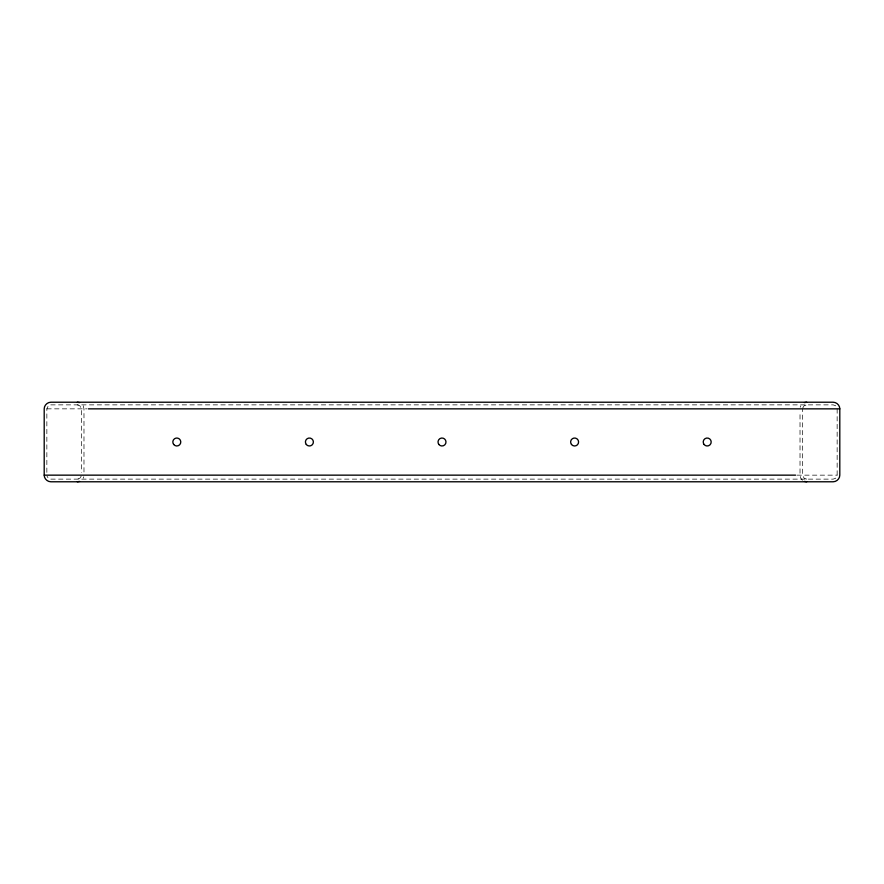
<?xml version="1.0" encoding="UTF-8"?>
<svg xmlns="http://www.w3.org/2000/svg" width="884" height="884" viewBox="0 0 884 884"><rect width="100%" height="100%" fill="white"/><g stroke="black" fill="none" stroke-linecap="round" stroke-linejoin="round"><path stroke-width="0.66" stroke-dasharray="4.42 3.31" d="M46.852 472.387L46.852 408.85L48.3 405.778L50.83 404.872L833.17 404.872L835.7 405.778L837.038 407.9M837.148 408.85L837.148 475.15L835.7 478.222L833.17 479.128L50.83 479.128L48.3 478.222L46.962 476.1M81.218 476.1L79.88 478.222L77.35 479.128M83.251 478.167L83.792 476.741M800.208 407.259L800.749 405.833M802.783 407.9L804.12 405.778L806.65 404.872M46.852 408.85L87.019 408.85M796.981 475.15L837.148 475.15M806.65 479.128L804.12 478.222L802.672 475.15L802.672 408.85M77.35 404.872L79.88 405.778L81.328 408.85L81.328 472.387M802.429 480.266L800.749 478.167L800.02 475.15L800.02 411.613M83.251 405.833L83.98 408.85L83.98 475.15"/><path stroke-width="1.33" d="M77.35 481.78L79.527 481.415M804.473 402.585L806.65 402.22M88.4 408.85L839.8 408.85L839.8 475.15C839.811 478.686 836.684 481.747 833.17 481.78L50.83 481.78C47.316 481.747 44.189 478.686 44.2 475.15L44.2 408.85C44.189 405.314 47.316 402.253 50.83 402.22L833.17 402.22C836.684 402.253 839.811 405.314 839.8 408.85M44.2 475.15L795.6 475.15M804.473 481.415L806.65 481.78M77.35 402.22L79.527 402.585M704.084 444.475A3.978 3.978 0 0 0 710.902 443.47A3.978 3.978 0 0 0 706.614 438.066A3.978 3.978 0 0 0 704.084 444.475M571.484 444.475A3.978 3.978 0 0 0 578.302 443.47A3.978 3.978 0 0 0 574.014 438.066A3.978 3.978 0 0 0 571.484 444.475M438.884 444.475A3.978 3.978 0 0 0 445.702 443.47A3.978 3.978 0 0 0 441.414 438.066A3.978 3.978 0 0 0 438.884 444.475M306.284 444.475A3.978 3.978 0 0 0 313.102 443.47A3.978 3.978 0 0 0 308.814 438.066A3.978 3.978 0 0 0 306.284 444.475M173.684 444.475A3.978 3.978 0 0 0 180.502 443.47A3.978 3.978 0 0 0 176.214 438.066A3.978 3.978 0 0 0 173.684 444.475"/></g></svg>
